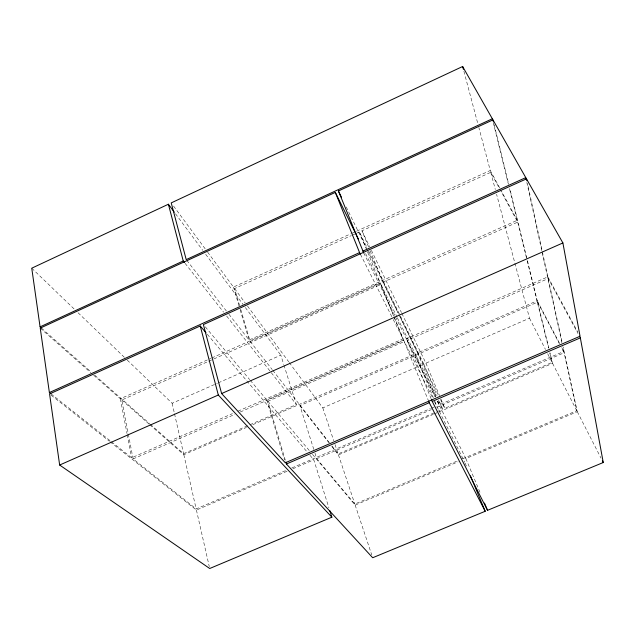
<?xml version="1.0" encoding="UTF-8"?>
<svg xmlns="http://www.w3.org/2000/svg" width="635" height="635" viewBox="0 0 635 635"><rect width="100%" height="100%" fill="white"/><g stroke="black" fill="none" stroke-linecap="round" stroke-linejoin="round"><path stroke-width="0.48" stroke-dasharray="3.17 2.38" d="M207.629 252.127L233.458 287.06L350.591 233.886M351.496 233.482L490.26 170.49L478.853 127.556M239.593 305.57L234.569 288.568L351.274 235.617M352.171 235.212L354.862 233.99M355.759 233.585L359.354 231.95L367.141 247.912M368.625 247.007L361.942 230.783L490.752 172.339L499.11 187.785M228.941 314.269L249.087 340.035L517.247 220.305L509.254 187.746M93.655 375.214L120.356 398.756L210.844 358.378M211.749 357.973L380.055 282.853L402.995 338.884L236.022 412.051M240.713 309.348L250.206 341.463L380.405 283.361L397.058 317.048M370.11 250.611L383.103 282.162L517.684 222.107L500.967 191.214M285.456 470.678L196.159 508.921L133.112 458.938L121.785 400.018L207.835 361.632M208.74 361.228L380.849 284.456L393.621 315.643M127.238 360.085L172.133 403.288L217.416 383.23M218.321 382.834L280.821 355.155L283.75 364.466M111.474 441.785L131.659 457.787L232.386 413.647M250.293 380.357L266.771 399.963L547.862 276.836L527.534 183.666M133.112 458.938L234.831 414.385M240.284 412.004L403.757 340.4L432.713 397.931M285.298 460.184L267.891 401.296L404.249 341.59L428.149 399.963M431.109 398.693L407.083 340.352L548.235 278.551L577.985 333.518M150.297 424.251L183.586 453.668L249.071 425.125M249.984 424.728L296.37 404.511L284.043 365.403M149.852 424.767L183.832 454.731L246.444 427.45M252.793 424.688L415.211 353.917L433.324 397.693M398.899 314.619L417.616 352.869L537.25 300.744L509.699 188.198M313.785 449.382L299.91 405.654L537.599 302.141L559.538 344.059M289.274 362.561L322.81 407.908L423.815 364.069L436.999 395.684M401.86 313.412L425.902 363.164L529.511 318.198L496.578 194.262M291.838 467.939L430.339 408.63M431.252 408.234L433.983 407.067M437.459 401.272L439.222 404.82L563.817 351.465L562.761 346.639M110.172 441.865L196.421 510.064L287.409 471.114M292.862 468.773L313.793 459.819L328.906 507.786M314.968 453.104L316.738 458.684L431.324 409.631M436.785 407.297L564.11 352.79L561.364 347.551M332.026 446.111L338.13 453.922L436.285 411.956M437.197 411.567L442.651 409.234L438.88 400.201M440.46 399.431L444.81 408.313L552.109 362.434L549.751 352.822M331.827 446.429L338.447 454.89L433.221 414.385M434.126 413.996L552.585 363.371L550.013 352.846M316.738 458.684L354.822 504.055L458.033 460.653M462.605 458.732L576.778 410.718L564.11 352.79M312.483 454.327L355.163 505.095L458.145 461.804M437.34 401.225L465.852 458.565L577.294 411.718L563.181 347.067M50.927 393.787L110.696 441.166M51.125 395.16L109.395 441.246M41.545 328.168L91.115 371.967M94.813 375.229L149.558 423.601M40.243 328.12L90.686 372.594M121.785 400.018L149.114 424.117M31.75 268.192L74.509 309.332M78.065 312.761L124.389 357.338M207.304 334.304L306.737 451.501M309.943 455.279L313.793 459.819M205.288 326.834L249.658 379.603M267.891 401.296L309.301 450.54M185.079 263.319L223.599 312.19M226.655 316.071L270.685 371.927M271.296 372.705L296.37 404.511M186.825 260.398L226.505 311.15M250.206 341.463L272.185 369.578M272.796 370.356L329.581 442.992M299.91 405.654L328.819 442.587M175.49 213.765L202.708 250.301M205.669 254.278L242.951 304.316M245.316 307.499L280.821 355.155M173.577 206.081L205.28 248.952M234.569 288.568L245.158 302.887M247.507 306.07L288.687 361.767M490.26 170.49L500.031 188.524M500.499 189.381L517.247 220.305M547.862 276.836L577.715 331.954M537.25 300.744L559.697 343.599M561.983 347.964L563.817 351.465M529.511 318.198L545.465 349.425M547.68 353.758L552.109 362.434M552.585 363.371L576.778 410.718M577.294 411.718L601.012 458.145M360.466 254.365L392.803 318.635M393.248 319.516L402.995 338.884M434.372 401.431L464.749 462.232M363.72 252.913L395.073 315.992M395.51 316.873L435.253 396.827M407.083 340.352L435.15 396.811M365.585 253.595L380.055 282.853M397.375 317.865L436.507 396.827M438.261 400.375L442.651 409.234M368.872 251.46L400.018 315.301M400.447 316.19L423.815 364.069M383.103 282.162L398.312 313.253M400.05 316.809L438.293 394.986M346.25 206.994L366.697 248.801M367.133 249.69L398.47 313.73M361.942 230.783L369.665 246.769M371.38 250.325L401.431 312.523M425.902 363.164L439.515 395.668M441.023 399.28L444.81 408.313M465.852 458.565L480.687 493.974M465.13 463.137L467.019 467.678M417.616 352.869L435.808 396.621M437.706 401.177L439.222 404.82M434.832 401.336L436.721 405.892M359.354 231.95L366.117 248.476M367.625 252.151L380.405 283.361M393.994 316.555L403.757 340.4M322.81 407.908L333.748 440.777M335.002 444.532L338.13 453.922M338.447 454.89L354.822 504.055M355.163 505.095L371.753 554.919M233.458 287.06L239.038 305.983M240.157 309.761L249.087 340.035M266.771 399.963L284.472 459.962M463.899 71.271L477.837 123.738M490.752 172.339L495.308 189.5M493.276 122.611L508.317 183.912M517.684 222.107L526.883 259.588M527.121 260.548L548.577 348.02M494.157 124.706L508.754 184.348M537.599 302.141L548.838 348.059M172.133 403.288L174.292 412.79M174.506 413.742L183.586 453.668M183.832 454.731L196.159 508.921M196.421 510.064L209.272 566.587M526.836 182.459L561.911 342.773M548.235 278.551L562.134 342.241M120.356 398.756L127.024 433.594M127.214 434.562L131.659 457.787"/><path stroke-width="0.95" d="M174.307 212.177L168.394 204.232L31.75 268.192L40.068 326.866L41.545 328.168M462.629 66.5L171.228 202.898L186.222 259.62L492.339 118.777L462.629 66.5L463.391 69.366M40.068 326.866L183.245 260.993L184.468 262.541M358.569 239.403L335.32 192.405L40.243 328.12L49.379 392.557L50.927 393.787M363.72 252.913L338.415 190.984L492.974 119.896L525.78 177.625L526.201 179.554M49.379 392.557L359.577 252.611L360.466 254.365M362.839 251.135L525.78 177.625M206.018 332.788L200.247 325.985L49.57 393.938L59.65 465.034L209.709 568.5L331.867 517.184L329.795 510.603M526.486 178.864L203.383 324.572L221.615 393.557L285.305 462.772L580.049 336.256L562.896 242.943L526.486 178.864L526.907 180.784M59.65 465.034L218.313 395.018L331.867 517.184M221.615 393.557L562.896 242.943M286.425 463.987L429.268 402.701L485.203 511.278L372.689 557.736L286.425 463.987L285.861 462.089M431.49 399.605L432.237 401.423L580.342 337.883L579.398 336.137M432.237 401.423L487.529 510.318L603.25 462.526L580.342 337.883M602.353 460.772L603.25 462.526M338.415 190.984L341.463 197.207M484.489 503.055L487.529 510.318M470.432 475.853L485.203 511.278M428.522 400.875L429.268 402.701M335.32 192.405L359.577 252.611M168.394 204.232L183.245 260.993M200.247 325.985L218.313 395.018M492.339 118.777L492.808 120.698M492.974 119.896L493.451 121.825"/></g></svg>
